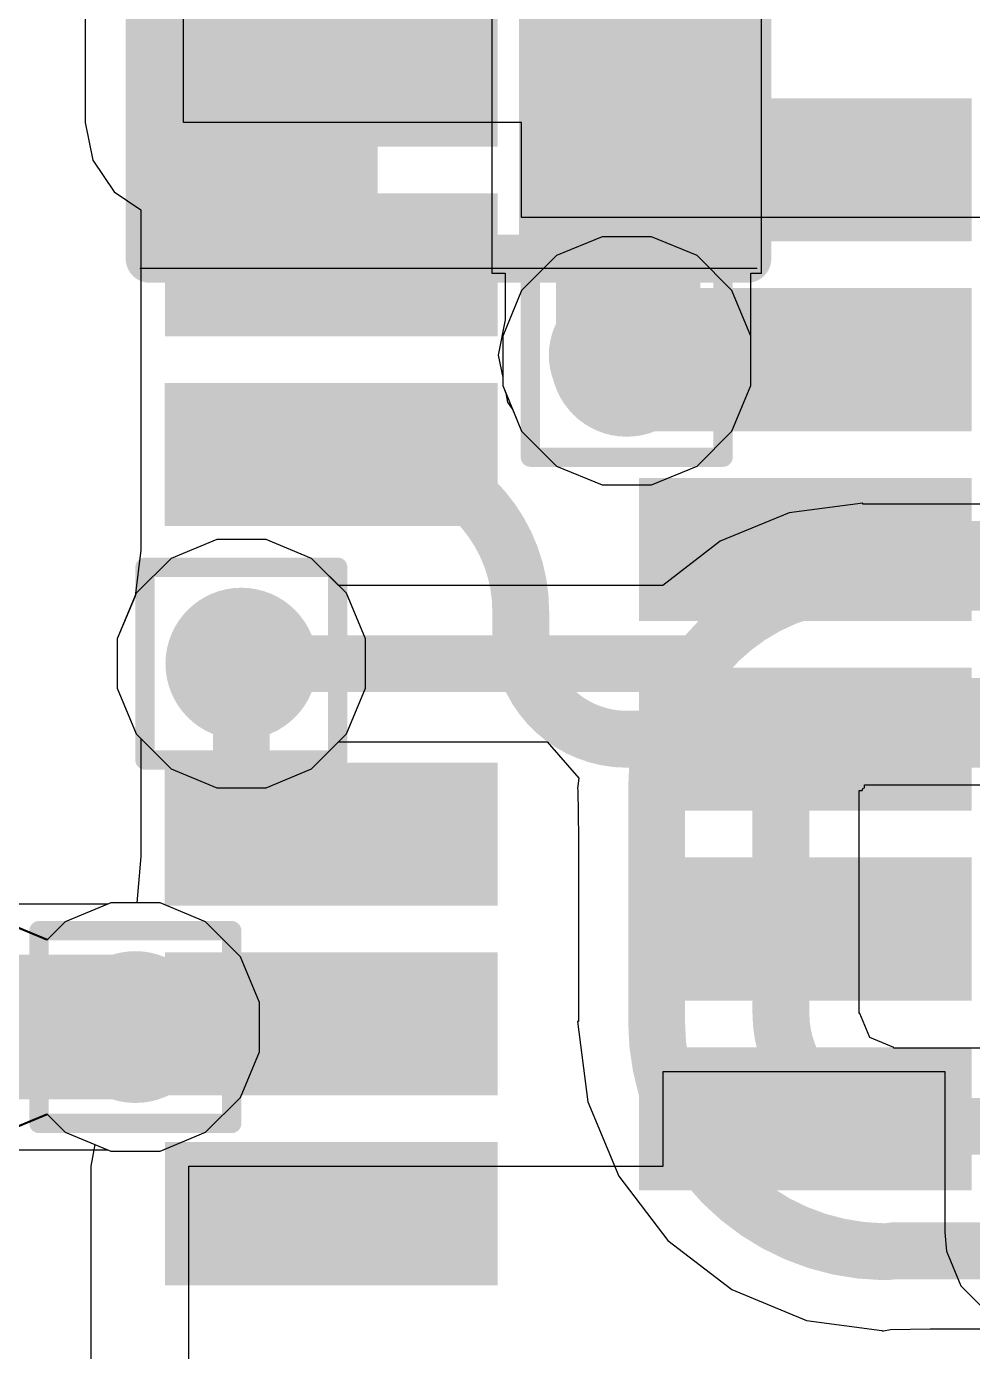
# Model space of a CAD drawing. Header units: inches. Extents: x -12 to 5355, y -7 to 5366.
# Drawn here: x 2.736 to 5.23, y 25.696 to 29.187 of the extents above; entities that cross this region are included whole.
import ezdxf

# ---------------------------------------------------------------- set-up
doc = ezdxf.new("R2010")
doc.units = ezdxf.units.IN
for name, color, linetype in [('BOTTOM LAYER', 5, 'Continuous'), ('Bottom Overlay', 54, 'Continuous'), ('Bottom Paste', 16, 'Continuous'), ('Bottom Solder', 6, 'Continuous'), ('Drill Drawing', 1, 'Continuous'), ('GROUND1', 16, 'Continuous'), ('GROUND2', 156, 'Continuous'), ('POWER', 76, 'Continuous'), ('SIGNAL', 90, 'Continuous'), ('TOP LAYER', 1, 'Continuous'), ('Top Paste', 8, 'Continuous'), ('Top Solder', 216, 'Continuous'), ('Via Holes', 16, 'Continuous')]:
    doc.layers.add(name, color=color, linetype=linetype)

# ---------------------------------------------------------------- blocks, each defined once
blk = doc.blocks.new('2036150003_1')
at = {"layer": 'TOP LAYER'}
for points in [[(-1.37500233, 2.06500222), (-1.12500283, 2.06500222), (-1.12500283, 1.31500118), (-1.37500233, 1.31500118)], [(-0.8750007900000001, 2.06500222), (-0.6250012899999999, 2.06500222), (-0.6250012899999999, 1.31500118), (-0.8750007900000001, 1.31500118)], [(-0.37499925, 2.06500222), (-0.12499975, 2.06500222), (-0.12499975, 1.31500118), (-0.37499925, 1.31500118)], [(0.12499975, 2.06500222), (0.37499925, 2.06500222), (0.37499925, 1.31500118), (0.12499975, 1.31500118)], [(0.6250012899999999, 2.06500222), (0.8750007900000001, 2.06500222), (0.8750007900000001, 1.31500118), (0.6250012899999999, 1.31500118)], [(1.12500283, 2.06500222), (1.37500233, 2.06500222), (1.37500233, 1.31500118), (1.12500283, 1.31500118)], [(-1.62499929, 0.81500218), (-1.37499979, 0.81500218), (-1.37499979, 0.06500114), (-1.62499929, 0.06500114)], [(-1.12500029, 0.81500218), (-0.8750007900000001, 0.81500218), (-0.8750007900000001, 0.06500114), (-1.12500029, 0.06500114)], [(-0.6249987499999999, 0.8149996399999999), (-0.37499925, 0.8149996399999999), (-0.37499925, 0.0649986), (-0.6249987499999999, 0.0649986)], [(0.37499925, 0.8149996399999999), (0.6249987499999999, 0.8149996399999999), (0.6249987499999999, 0.0649986), (0.37499925, 0.0649986)], [(0.8750007900000001, 0.81500218), (1.12500029, 0.81500218), (1.12500029, 0.06500114), (0.8750007900000001, 0.06500114)], [(1.37499979, 0.81500218), (1.62499929, 0.81500218), (1.62499929, 0.06500114), (1.37499979, 0.06500114)]]:
    blk.add_hatch(color=1, dxfattribs=at).paths.add_polyline_path(points)
at = {"layer": 'Top Paste'}
for points in [[(-1.37500233, 2.06500222), (-1.12500283, 2.06500222), (-1.12500283, 1.31500118), (-1.37500233, 1.31500118)], [(-0.8750007900000001, 2.06500222), (-0.6250012899999999, 2.06500222), (-0.6250012899999999, 1.31500118), (-0.8750007900000001, 1.31500118)], [(-0.37499925, 2.06500222), (-0.12499975, 2.06500222), (-0.12499975, 1.31500118), (-0.37499925, 1.31500118)], [(0.12499975, 2.06500222), (0.37499925, 2.06500222), (0.37499925, 1.31500118), (0.12499975, 1.31500118)], [(0.6250012899999999, 2.06500222), (0.8750007900000001, 2.06500222), (0.8750007900000001, 1.31500118), (0.6250012899999999, 1.31500118)], [(1.12500283, 2.06500222), (1.37500233, 2.06500222), (1.37500233, 1.31500118), (1.12500283, 1.31500118)], [(-1.62499929, 0.81500218), (-1.37499979, 0.81500218), (-1.37499979, 0.06500114), (-1.62499929, 0.06500114)], [(-1.12500029, 0.81500218), (-0.8750007900000001, 0.81500218), (-0.8750007900000001, 0.06500114), (-1.12500029, 0.06500114)], [(-0.6249987499999999, 0.8149996399999999), (-0.37499925, 0.8149996399999999), (-0.37499925, 0.0649986), (-0.6249987499999999, 0.0649986)], [(0.37499925, 0.8149996399999999), (0.6249987499999999, 0.8149996399999999), (0.6249987499999999, 0.0649986), (0.37499925, 0.0649986)], [(0.8750007900000001, 0.81500218), (1.12500029, 0.81500218), (1.12500029, 0.06500114), (0.8750007900000001, 0.06500114)], [(1.37499979, 0.81500218), (1.62499929, 0.81500218), (1.62499929, 0.06500114), (1.37499979, 0.06500114)]]:
    blk.add_hatch(color=8, dxfattribs=at).paths.add_polyline_path(points)
at = {"layer": 'Top Solder'}
for points in [[(-1.43850233, 2.12850222), (-1.06150283, 2.12850222), (-1.06150283, 1.25150118), (-1.43850233, 1.25150118)], [(-0.9385007899999999, 2.12850222), (-0.5615012899999999, 2.12850222), (-0.5615012899999999, 1.25150118), (-0.9385007899999999, 1.25150118)], [(-0.43849925, 2.12850222), (-0.06149974999999999, 2.12850222), (-0.06149974999999999, 1.25150118), (-0.43849925, 1.25150118)], [(0.06149974999999999, 2.12850222), (0.43849925, 2.12850222), (0.43849925, 1.25150118), (0.06149974999999999, 1.25150118)], [(0.5615012899999999, 2.12850222), (0.9385007899999999, 2.12850222), (0.9385007899999999, 1.25150118), (0.5615012899999999, 1.25150118)], [(1.06150283, 2.12850222), (1.43850233, 2.12850222), (1.43850233, 1.25150118), (1.06150283, 1.25150118)], [(-1.68849929, 0.8785021799999999), (-1.31149979, 0.8785021799999999), (-1.31149979, 0.00150114), (-1.68849929, 0.00150114)], [(-1.18850029, 0.8785021799999999), (-0.81150079, 0.8785021799999999), (-0.81150079, 0.00150114), (-1.18850029, 0.00150114)], [(-0.6884987499999999, 0.87849964), (-0.31149925, 0.87849964), (-0.31149925, 0.0014986), (-0.6884987499999999, 0.0014986)], [(0.31149925, 0.87849964), (0.6884987499999999, 0.87849964), (0.6884987499999999, 0.0014986), (0.31149925, 0.0014986)], [(0.81150079, 0.8785021799999999), (1.18850029, 0.8785021799999999), (1.18850029, 0.00150114), (0.81150079, 0.00150114)], [(1.31149979, 0.8785021799999999), (1.68849929, 0.8785021799999999), (1.68849929, 0.00150114), (1.31149979, 0.00150114)]]:
    blk.add_hatch(color=216, dxfattribs=at).paths.add_polyline_path(points)
blk = doc.blocks.new('R___0402_B_97')
at = {"layer": 'BOTTOM LAYER'}
for points in [[(-0.2413, 0.3175), (-0.2412999999999999, -0.3175), (-0.6985, -0.3175), (-0.6985, 0.3175)], [(0.6985, 0.3175), (0.6985, -0.3175), (0.2413, -0.3175), (0.2412999999999999, 0.3175)]]:
    blk.add_hatch(color=5, dxfattribs=at).paths.add_polyline_path(points)
at = {"layer": 'Bottom Paste'}
for points in [[(-0.2413, 0.3175), (-0.2412999999999999, -0.3175), (-0.6985, -0.3175), (-0.6985, 0.3175)], [(0.6985, 0.3175), (0.6985, -0.3175), (0.2413, -0.3175), (0.2412999999999999, 0.3175)]]:
    blk.add_hatch(color=16, dxfattribs=at).paths.add_polyline_path(points)
at = {"layer": 'Bottom Solder'}
for points in [[(-0.18629884, 0.37250116), (-0.1862988399999999, -0.37250116), (-0.75350116, -0.37250116), (-0.75350116, 0.37250116)], [(0.75350116, 0.37250116), (0.75350116, -0.37250116), (0.18629884, -0.37250116), (0.1862988399999999, 0.37250116)]]:
    blk.add_hatch(color=6, dxfattribs=at).paths.add_polyline_path(points)
at = {"layer": 'Bottom Overlay'}
for points in [[(-0.7874, 0.4064, 0.127, 0.127, 0), (-0.7874, -0.4064, 0.127, 0.127, 0)], [(0.7874, 0.4064, 0.127, 0.127, 0), (-0.7874, 0.4064, 0.127, 0.127, 0)], [(0.7874, 0.4064, 0.127, 0.127, 0), (0.7874, -0.4064, 0.127, 0.127, 0)], [(0.8128, 0.4318, 0.0032258, 0.0032258, 0), (-0.8128, 0.4318, 0.0032258, 0.0032258, 0)], [(0.7874, -0.4064, 0.127, 0.127, 0), (-0.7874, -0.4064, 0.127, 0.127, 0)]]:
    blk.add_lwpolyline(points, format="xyseb", dxfattribs=at)
for points in [[(-0.8191499999999999, 0.4064, 0.0635, 0.0635, 1), (-0.7556499999999999, 0.4064, 0.0635, 0.0635, 1)], [(-0.8191499999999999, 0.4064, 0.0635, 0.0635, 1), (-0.7556499999999999, 0.4064, 0.0635, 0.0635, 1)], [(0.7556499999999999, 0.4064, 0.0635, 0.0635, 1), (0.8191499999999999, 0.4064, 0.0635, 0.0635, 1)], [(0.7556499999999999, 0.4064, 0.0635, 0.0635, 1), (0.8191499999999999, 0.4064, 0.0635, 0.0635, 1)], [(-0.81360518, 0.4318, 0.0016129, 0.0016129, 1), (-0.8119948199999999, 0.4318, 0.0016129, 0.0016129, 1)], [(0.8119948199999999, 0.4318, 0.0016129, 0.0016129, 1), (0.81360518, 0.4318, 0.0016129, 0.0016129, 1)], [(-0.8191499999999999, -0.4064, 0.0635, 0.0635, 1), (-0.7556499999999999, -0.4064, 0.0635, 0.0635, 1)], [(-0.8191499999999999, -0.4064, 0.0635, 0.0635, 1), (-0.7556499999999999, -0.4064, 0.0635, 0.0635, 1)], [(0.7556499999999999, -0.4064, 0.0635, 0.0635, 1), (0.8191499999999999, -0.4064, 0.0635, 0.0635, 1)], [(0.7556499999999999, -0.4064, 0.0635, 0.0635, 1), (0.8191499999999999, -0.4064, 0.0635, 0.0635, 1)]]:
    blk.add_lwpolyline(points, format="xyseb", close=True, dxfattribs=at)

msp = doc.modelspace()

# ---------------------------------------------------------------- hatches: boundary and pattern name
at = {"layer": 'BOTTOM LAYER'}
h = msp.add_hatch(color=5, dxfattribs=at)
edge = h.paths.add_edge_path()
edge.add_arc((4.318000000000001, 28.3060775), 0.1999996, 0, 360)
h = msp.add_hatch(color=5, dxfattribs=at)
edge = h.paths.add_edge_path()
edge.add_arc((3.302, 27.5082), 0.1999996, 0, 360)
h = msp.add_hatch(color=5, dxfattribs=at)
edge = h.paths.add_edge_path()
edge.add_arc((3.02260254, 26.55068096), 0.1999996, 0, 360)
at = {"layer": 'GROUND1'}
h = msp.add_hatch(color=16, dxfattribs=at)
edge = h.paths.add_edge_path()
edge.add_arc((4.318000000000001, 28.3060775), 0.1999996, 0, 360)
h = msp.add_hatch(color=16, dxfattribs=at)
edge = h.paths.add_edge_path()
edge.add_arc((3.302, 27.5082), 0.1999996, 0, 360)
h = msp.add_hatch(color=16, dxfattribs=at)
edge = h.paths.add_edge_path()
edge.add_arc((3.02260254, 26.55068096), 0.1999996, 0, 360)
at = {"layer": 'GROUND2'}
h = msp.add_hatch(color=156, dxfattribs=at)
edge = h.paths.add_edge_path()
edge.add_arc((4.318000000000001, 28.3060775), 0.1999996, 0, 360)
h = msp.add_hatch(color=156, dxfattribs=at)
edge = h.paths.add_edge_path()
edge.add_arc((3.302, 27.5082), 0.1999996, 0, 360)
h = msp.add_hatch(color=156, dxfattribs=at)
edge = h.paths.add_edge_path()
edge.add_arc((3.02260254, 26.55068096), 0.1999996, 0, 360)
at = {"layer": 'POWER'}
h = msp.add_hatch(color=76, dxfattribs=at)
edge = h.paths.add_edge_path()
edge.add_arc((4.318000000000001, 28.3060775), 0.1999996, 0, 360)
h = msp.add_hatch(color=76, dxfattribs=at)
edge = h.paths.add_edge_path()
edge.add_arc((3.302, 27.5082), 0.1999996, 0, 360)
h = msp.add_hatch(color=76, dxfattribs=at)
edge = h.paths.add_edge_path()
edge.add_arc((3.02260254, 26.55068096), 0.1999996, 0, 360)
at = {"layer": 'SIGNAL'}
h = msp.add_hatch(color=90, dxfattribs=at)
edge = h.paths.add_edge_path()
edge.add_arc((4.318000000000001, 28.3060775), 0.1999996, 0, 360)
h = msp.add_hatch(color=90, dxfattribs=at)
edge = h.paths.add_edge_path()
edge.add_arc((3.302, 27.5082), 0.1999996, 0, 360)
h = msp.add_hatch(color=90, dxfattribs=at)
edge = h.paths.add_edge_path()
edge.add_arc((3.02260254, 26.55068096), 0.1999996, 0, 360)
at = {"layer": 'TOP LAYER'}
h = msp.add_hatch(color=1, dxfattribs=at)
edge = h.paths.add_edge_path()
edge.add_arc((4.318000000000001, 28.3060775), 0.1999996, 0, 360)
h = msp.add_hatch(color=1, dxfattribs=at)
edge = h.paths.add_edge_path()
edge.add_arc((3.302, 27.5082), 0.1999996, 0, 360)
h = msp.add_hatch(color=1, dxfattribs=at)
edge = h.paths.add_edge_path()
edge.add_arc((3.02260254, 26.55068096), 0.1999996, 0, 360)
at = {"layer": 'Via Holes'}
h = msp.add_hatch(color=7, dxfattribs=at)
edge = h.paths.add_edge_path()
edge.add_arc((4.318000000000001, 28.3060775), 0.0999998, 0, 360)
h = msp.add_hatch(color=7, dxfattribs=at)
edge = h.paths.add_edge_path()
edge.add_arc((3.302, 27.5082), 0.0999998, 0, 360)
h = msp.add_hatch(color=7, dxfattribs=at)
edge = h.paths.add_edge_path()
edge.add_arc((3.02260254, 26.55068096), 0.0999998, 0, 360)

# ---------------------------------------------------------------- linework, layer by layer
at = {"layer": 'BOTTOM LAYER'}
for p, q in [((3.9624, 29.4259), (3.9624, 28.5369)), ((4.6736, 28.5369), (4.6736, 29.4259)), ((3.9624, 28.5369), (3.997914279999999, 28.5369)), ((3.997914279999999, 28.5369), (3.997914279999999, 28.41429928)), ((4.6453552, 28.30971224), (4.6453552, 28.5369)), ((4.6453552, 28.5369), (4.6736, 28.5369)), ((3.997914279999999, 28.41429928), (3.97935704, 28.321)), ((3.97935704, 28.321), (3.991000399999999, 28.26246062)), ((4.6449996, 28.30792408), (4.6453552, 28.30971224)), ((4.6449996, 28.24103318), (4.6449996, 28.30792408)), ((3.991000399999999, 28.26246062), (3.991000399999999, 28.24103318)), ((3.991000399999999, 28.24103318), (3.99919952, 28.22123896)), ((3.99919952, 28.22123896), (4.003997579999999, 28.19711658)), ((4.5952156, 28.120848), (4.6449996, 28.24103318)), ((4.003997579999999, 28.19711658), (4.01766278, 28.1766645)), ((4.01766278, 28.1766645), (4.0407844, 28.120848)), ((4.0407844, 28.120848), (4.132770499999999, 28.0288619)), ((4.5032295, 28.0288619), (4.5952156, 28.120848)), ((4.132770499999999, 28.0288619), (4.25295568, 27.9790779)), ((4.38304432, 27.9790779), (4.5032295, 28.0288619)), ((4.25295568, 27.9790779), (4.38304432, 27.9790779)), ((4.940604799999999, 27.93122176), (4.74590364, 27.90558808)), ((4.940604799999999, 27.92874272), (4.940604799999999, 27.93122176)), ((5.45586666, 27.92874272), (4.940604799999999, 27.92874272)), ((4.74590364, 27.90558808), (4.5644689, 27.8304371)), ((3.23695568, 27.8351996), (3.1167705, 27.7854156)), ((3.36704432, 27.8351996), (3.23695568, 27.8351996)), ((3.4872295, 27.7854156), (3.36704432, 27.8351996)), ((4.5644689, 27.8304371), (4.4128563, 27.71410002)), ((3.1167705, 27.7854156), (3.0247844, 27.6934295)), ((3.55854508, 27.71410002), (3.4872295, 27.7854156)), ((3.0247844, 27.6934295), (2.9750004, 27.57324432)), ((4.4128563, 27.71410002), (3.55854508, 27.71410002)), ((2.9750004, 27.57324432), (2.9750004, 27.44315568)), ((2.9750004, 27.44315568), (3.0247844, 27.3229705)), ((3.0247844, 27.3229705), (3.1167705, 27.2309844)), ((3.4872295, 27.2309844), (3.55854508, 27.30229998)), ((3.55854508, 27.30229998), (4.108264579999999, 27.30229998)), ((4.108264579999999, 27.30229998), (4.19200076, 27.2068163)), ((3.1167705, 27.2309844), (3.23695568, 27.18120039999999)), ((3.36704432, 27.18120039999999), (3.4872295, 27.2309844)), ((4.19200076, 27.2068163), (4.18832792, 27.17894996)), ((3.23695568, 27.18120039999999), (3.36704432, 27.18120039999999)), ((4.18832792, 27.17894996), (4.188731779999999, 27.17588926)), ((4.188731779999999, 27.17588926), (4.19081458, 27.04952172)), ((4.93030002, 26.58656608), (4.93030002, 27.17433732)), ((4.93030002, 27.17433732), (4.9385347, 27.17433732)), ((4.9385347, 27.17433732), (4.94049304, 27.17906426)), ((4.94049304, 27.17906426), (4.94521998, 27.1810226)), ((4.94521998, 27.1810226), (4.94521998, 27.18925728)), ((4.94521998, 27.18925728), (5.45586666, 27.18925728)), ((4.19081458, 27.04952172), (4.19081458, 26.56491512)), ((2.94964104, 26.87440141999999), (2.66380214, 26.87440141999999)), ((2.95755822, 26.87768056), (2.94964104, 26.87440141999999)), ((3.08764686, 26.87768056), (2.95755822, 26.87768056)), ((3.20783204, 26.82789656), (3.08764686, 26.87768056)), ((3.29981814, 26.73591046), (3.20783204, 26.82789656)), ((3.34960214, 26.61572528), (3.29981814, 26.73591046)), ((3.34960214, 26.48563664), (3.34960214, 26.61572528)), ((4.9322101, 26.58656608), (4.93030002, 26.58656608)), ((4.958499099999999, 26.5230991), (4.9322101, 26.58656608)), ((4.19081458, 26.56491512), (4.1877996, 26.56491512)), ((4.1877996, 26.56491512), (4.215571959999999, 26.35397066)), ((5.02196608, 26.4968101), (4.958499099999999, 26.5230991)), ((5.02196608, 26.49490002), (5.02196608, 26.4968101)), ((3.29981814, 26.36545146), (3.34960214, 26.48563664)), ((6.67454596, 26.49490002), (5.02196608, 26.49490002)), ((3.20783204, 26.27346536), (3.29981814, 26.36545146)), ((4.215571959999999, 26.35397066), (4.296994199999999, 26.15740006)), ((3.08764686, 26.22368136), (3.20783204, 26.27346536)), ((2.66380214, 26.2269605), (2.94964104, 26.2269605)), ((2.94964104, 26.2269605), (2.95755822, 26.22368136)), ((2.95755822, 26.22368136), (3.08764686, 26.22368136)), ((4.296994199999999, 26.15740006), (4.42651642, 25.98860182)), ((4.42651642, 25.98860182), (4.59531466, 25.8590796)), ((4.59531466, 25.8590796), (4.791885259999999, 25.77765736)), ((4.791885259999999, 25.77765736), (4.99051072, 25.75150806)), ((4.99051072, 25.75150806), (4.99179088, 25.75066224)), ((4.99179088, 25.75066224), (4.99499128, 25.7500247)), ((4.99499128, 25.7500247), (5.01340628, 25.75368992)), ((5.01340628, 25.75368992), (5.11753358, 25.75541458)), ((5.11753358, 25.75541458), (6.67858202, 25.75541458))]:
    msp.add_line(p, q, dxfattribs=at)
for points in [[(3.3782, 29.0322, 0.254, 0.254, 0), (3.3782, 32.00900126, 0.254, 0.254, 0)], [(4.321634739999999, 28.95963474, 0.3809999999999999, 0.3809999999999999, 0), (4.3434, 28.9814, 0.3809999999999999, 0.3809999999999999, 0)], [(4.321634739999999, 28.30971224, 0.3809999999999999, 0.3809999999999999, 0), (4.321634739999999, 28.95963474, 0.3809999999999999, 0.3809999999999999, 0)], [(4.3030775, 28.321, 0.3809999999999999, 0.3809999999999999, 0), (4.318000000000001, 28.3060775, 0.3809999999999999, 0.3809999999999999, 0)], [(4.318000000000001, 28.3060775, 0.3809999999999999, 0.3809999999999999, 0), (4.321634739999999, 28.30971224, 0.3809999999999999, 0.3809999999999999, 0)], [(4.49305172, 27.488007, 0.1498854, 0.1498854, -0.2464243707738465), (4.940604799999999, 27.7228427, 0.1498854, 0.1498854, 0)], [(4.94060734, 27.7228427, 0.1498854, 0.1498854, 0), (5.6661431, 27.7228427, 0.1498854, 0.1498854, 0)], [(3.302, 27.5082, 0.1498854, 0.1498854, 0), (4.47285872, 27.5082, 0.1498854, 0.1498854, 0)], [(4.47285872, 27.5082, 0.1498854, 0.1498854, 0), (4.49305172, 27.488007, 0.1498854, 0.1498854, 0)], [(4.39671714, 27.17673762, 0.1498854, 0.1498854, -0.1532894364578077), (4.49305172, 27.488007, 0.1498854, 0.1498854, 0)], [(4.724399999999999, 27.17433732, 0.1498854, 0.1498854, -0.4142135623730951), (4.94521998, 27.3951573, 0.1498854, 0.1498854, 0)], [(4.94521998, 27.3951573, 0.1498854, 0.1498854, 0), (5.6661431, 27.3951573, 0.1498854, 0.1498854, 0)], [(4.3967146, 26.56491512, 0.1498854, 0.1498854, 0), (4.3967146, 27.17673762, 0.1498854, 0.1498854, 0)], [(4.724399999999999, 26.58656608, 0.1498854, 0.1498854, 0), (4.724399999999999, 27.17433732, 0.1498854, 0.1498854, 0)], [(2.2733, 26.55068096, 0.3809999999999999, 0.3809999999999999, 0), (3.02260254, 26.55068096, 0.3809999999999999, 0.3809999999999999, 0)], [(4.9936527, 25.95886858, 0.1498854, 0.1498854, -0.4097857063657977), (4.3967146, 26.56491512, 0.1498854, 0.1498854, 0)], [(5.02196608, 26.289, 0.1498854, 0.1498854, -0.4142135623730951), (4.724399999999999, 26.58656608, 0.1498854, 0.1498854, 0)], [(5.02196608, 26.289, 0.1498854, 0.1498854, 0), (6.6971164, 26.289, 0.1498854, 0.1498854, 0)], [(5.02196608, 25.96130952, 0.1498854, 0.1498854, -0.04750605390856278), (4.9936527, 25.95886858, 0.1498854, 0.1498854, 0)], [(5.02196608, 25.9613146, 0.1498854, 0.1498854, 0), (6.6912236, 25.9613146, 0.1498854, 0.1498854, 0)]]:
    msp.add_lwpolyline(points, format="xyseb", dxfattribs=at)
for points in [[(3.3147, 29.0322, 0.127, 0.127, 1), (3.4417, 29.0322, 0.127, 0.127, 1)], [(4.226384739999999, 28.95963474, 0.1905, 0.1905, 1), (4.41688474, 28.95963474, 0.1905, 0.1905, 1)], [(4.226384739999999, 28.95963474, 0.1905, 0.1905, 1), (4.41688474, 28.95963474, 0.1905, 0.1905, 1)], [(4.24815, 28.9814, 0.1905, 0.1905, 1), (4.438649999999999, 28.9814, 0.1905, 0.1905, 1)], [(4.2078275, 28.321, 0.1905, 0.1905, 1), (4.3983275, 28.321, 0.1905, 0.1905, 1)], [(4.22275, 28.3060775, 0.1905, 0.1905, 1), (4.41325, 28.3060775, 0.1905, 0.1905, 1)], [(4.22275, 28.3060775, 0.1905, 0.1905, 1), (4.41325, 28.3060775, 0.1905, 0.1905, 1)], [(4.226384739999999, 28.30971224, 0.1905, 0.1905, 1), (4.41688474, 28.30971224, 0.1905, 0.1905, 1)], [(4.226384739999999, 28.30971224, 0.1905, 0.1905, 1), (4.41688474, 28.30971224, 0.1905, 0.1905, 1)], [(4.90313472, 27.7228427, 0.0749427, 0.0749427, 1), (4.978074879999999, 27.7228427, 0.0749427, 0.0749427, 1)], [(4.90313726, 27.7228427, 0.0749427, 0.0749427, 1), (4.97807742, 27.7228427, 0.0749427, 0.0749427, 1)], [(3.26452992, 27.5082, 0.0749427, 0.0749427, 1), (3.339470079999999, 27.5082, 0.0749427, 0.0749427, 1)], [(4.435388639999999, 27.5082, 0.0749427, 0.0749427, 1), (4.5103288, 27.5082, 0.0749427, 0.0749427, 1)], [(4.435388639999999, 27.5082, 0.0749427, 0.0749427, 1), (4.5103288, 27.5082, 0.0749427, 0.0749427, 1)], [(4.45558164, 27.488007, 0.0749427, 0.0749427, 1), (4.5305218, 27.488007, 0.0749427, 0.0749427, 1)], [(4.45558164, 27.488007, 0.0749427, 0.0749427, 1), (4.5305218, 27.488007, 0.0749427, 0.0749427, 1)], [(4.45558164, 27.488007, 0.0749427, 0.0749427, 1), (4.5305218, 27.488007, 0.0749427, 0.0749427, 1)], [(4.9077499, 27.3951573, 0.0749427, 0.0749427, 1), (4.982690059999999, 27.3951573, 0.0749427, 0.0749427, 1)], [(4.9077499, 27.3951573, 0.0749427, 0.0749427, 1), (4.982690059999999, 27.3951573, 0.0749427, 0.0749427, 1)], [(4.35924452, 27.17673762, 0.0749427, 0.0749427, 1), (4.43418468, 27.17673762, 0.0749427, 0.0749427, 1)], [(4.35924706, 27.17673762, 0.0749427, 0.0749427, 1), (4.434187219999999, 27.17673762, 0.0749427, 0.0749427, 1)], [(4.68692992, 27.17433732, 0.0749427, 0.0749427, 1), (4.76187008, 27.17433732, 0.0749427, 0.0749427, 1)], [(4.68692992, 27.17433732, 0.0749427, 0.0749427, 1), (4.76187008, 27.17433732, 0.0749427, 0.0749427, 1)], [(2.92735254, 26.55068096, 0.1905, 0.1905, 1), (3.11785254, 26.55068096, 0.1905, 0.1905, 1)], [(4.35924452, 26.56491512, 0.0749427, 0.0749427, 1), (4.43418468, 26.56491512, 0.0749427, 0.0749427, 1)], [(4.35924452, 26.56491512, 0.0749427, 0.0749427, 1), (4.43418468, 26.56491512, 0.0749427, 0.0749427, 1)], [(4.68692992, 26.58656608, 0.0749427, 0.0749427, 1), (4.76187008, 26.58656608, 0.0749427, 0.0749427, 1)], [(4.68692992, 26.58656608, 0.0749427, 0.0749427, 1), (4.76187008, 26.58656608, 0.0749427, 0.0749427, 1)], [(4.984496, 26.289, 0.0749427, 0.0749427, 1), (5.05943616, 26.289, 0.0749427, 0.0749427, 1)], [(4.984496, 26.289, 0.0749427, 0.0749427, 1), (5.05943616, 26.289, 0.0749427, 0.0749427, 1)], [(4.95618262, 25.95886858, 0.0749427, 0.0749427, 1), (5.03112278, 25.95886858, 0.0749427, 0.0749427, 1)], [(4.95618262, 25.95886858, 0.0749427, 0.0749427, 1), (5.03112278, 25.95886858, 0.0749427, 0.0749427, 1)], [(4.984496, 25.9613146, 0.0749427, 0.0749427, 1), (5.05943616, 25.9613146, 0.0749427, 0.0749427, 1)], [(4.984496, 25.96130952, 0.0749427, 0.0749427, 1), (5.05943616, 25.96130952, 0.0749427, 0.0749427, 1)]]:
    msp.add_lwpolyline(points, format="xyseb", close=True, dxfattribs=at)
at = {"layer": 'Drill Drawing'}
for points in [[(4.064, 28.5600775, 0.0508, 0.0508, 0), (4.571999999999999, 28.5600775, 0.0508, 0.0508, 0)], [(4.064, 28.0520775, 0.0508, 0.0508, 0), (4.064, 28.5600775, 0.0508, 0.0508, 0)], [(4.571999999999999, 28.0520775, 0.0508, 0.0508, 0), (4.571999999999999, 28.5600775, 0.0508, 0.0508, 0)], [(4.064, 28.0520775, 0.0508, 0.0508, 0), (4.571999999999999, 28.0520775, 0.0508, 0.0508, 0)], [(3.048, 27.7622, 0.0508, 0.0508, 0), (3.556, 27.7622, 0.0508, 0.0508, 0)], [(3.048, 27.2542, 0.0508, 0.0508, 0), (3.048, 27.7622, 0.0508, 0.0508, 0)], [(3.556, 27.2542, 0.0508, 0.0508, 0), (3.556, 27.7622, 0.0508, 0.0508, 0)], [(3.048, 27.2542, 0.0508, 0.0508, 0), (3.556, 27.2542, 0.0508, 0.0508, 0)], [(2.76860254, 26.80468096, 0.0508, 0.0508, 0), (3.27660254, 26.80468096, 0.0508, 0.0508, 0)], [(2.76860254, 26.29668096, 0.0508, 0.0508, 0), (2.76860254, 26.80468096, 0.0508, 0.0508, 0)], [(3.27660254, 26.29668096, 0.0508, 0.0508, 0), (3.27660254, 26.80468096, 0.0508, 0.0508, 0)], [(2.76860254, 26.29668096, 0.0508, 0.0508, 0), (3.27660254, 26.29668096, 0.0508, 0.0508, 0)]]:
    msp.add_lwpolyline(points, format="xyseb", dxfattribs=at)
for points in [[(4.051299999999999, 28.5600775, 0.0254, 0.0254, 1), (4.0767, 28.5600775, 0.0254, 0.0254, 1)], [(4.051299999999999, 28.5600775, 0.0254, 0.0254, 1), (4.0767, 28.5600775, 0.0254, 0.0254, 1)], [(4.559299999999999, 28.5600775, 0.0254, 0.0254, 1), (4.5847, 28.5600775, 0.0254, 0.0254, 1)], [(4.559299999999999, 28.5600775, 0.0254, 0.0254, 1), (4.5847, 28.5600775, 0.0254, 0.0254, 1)], [(4.051299999999999, 28.0520775, 0.0254, 0.0254, 1), (4.0767, 28.0520775, 0.0254, 0.0254, 1)], [(4.051299999999999, 28.0520775, 0.0254, 0.0254, 1), (4.0767, 28.0520775, 0.0254, 0.0254, 1)], [(4.559299999999999, 28.0520775, 0.0254, 0.0254, 1), (4.5847, 28.0520775, 0.0254, 0.0254, 1)], [(4.559299999999999, 28.0520775, 0.0254, 0.0254, 1), (4.5847, 28.0520775, 0.0254, 0.0254, 1)], [(3.0353, 27.7622, 0.0254, 0.0254, 1), (3.0607, 27.7622, 0.0254, 0.0254, 1)], [(3.0353, 27.7622, 0.0254, 0.0254, 1), (3.0607, 27.7622, 0.0254, 0.0254, 1)], [(3.5433, 27.7622, 0.0254, 0.0254, 1), (3.5687, 27.7622, 0.0254, 0.0254, 1)], [(3.5433, 27.7622, 0.0254, 0.0254, 1), (3.5687, 27.7622, 0.0254, 0.0254, 1)], [(3.0353, 27.2542, 0.0254, 0.0254, 1), (3.0607, 27.2542, 0.0254, 0.0254, 1)], [(3.0353, 27.2542, 0.0254, 0.0254, 1), (3.0607, 27.2542, 0.0254, 0.0254, 1)], [(3.5433, 27.2542, 0.0254, 0.0254, 1), (3.5687, 27.2542, 0.0254, 0.0254, 1)], [(3.5433, 27.2542, 0.0254, 0.0254, 1), (3.5687, 27.2542, 0.0254, 0.0254, 1)], [(2.75590254, 26.80468096, 0.0254, 0.0254, 1), (2.78130254, 26.80468096, 0.0254, 0.0254, 1)], [(2.75590254, 26.80468096, 0.0254, 0.0254, 1), (2.78130254, 26.80468096, 0.0254, 0.0254, 1)], [(3.26390254, 26.80468096, 0.0254, 0.0254, 1), (3.28930254, 26.80468096, 0.0254, 0.0254, 1)], [(3.26390254, 26.80468096, 0.0254, 0.0254, 1), (3.28930254, 26.80468096, 0.0254, 0.0254, 1)], [(2.75590254, 26.29668096, 0.0254, 0.0254, 1), (2.78130254, 26.29668096, 0.0254, 0.0254, 1)], [(2.75590254, 26.29668096, 0.0254, 0.0254, 1), (2.78130254, 26.29668096, 0.0254, 0.0254, 1)], [(3.26390254, 26.29668096, 0.0254, 0.0254, 1), (3.28930254, 26.29668096, 0.0254, 0.0254, 1)], [(3.26390254, 26.29668096, 0.0254, 0.0254, 1), (3.28930254, 26.29668096, 0.0254, 0.0254, 1)]]:
    msp.add_lwpolyline(points, format="xyseb", close=True, dxfattribs=at)
at = {"layer": 'GROUND1'}
for p, q in [((4.25295568, 28.6330771), (4.132770499999999, 28.5832931)), ((4.38304432, 28.6330771), (4.25295568, 28.6330771)), ((4.5032295, 28.5832931), (4.38304432, 28.6330771)), ((4.132770499999999, 28.5832931), (4.0407844, 28.491307)), ((4.5952156, 28.491307), (4.5032295, 28.5832931)), ((4.0407844, 28.491307), (3.991000399999999, 28.37112182)), ((4.6449996, 28.37112182), (4.5952156, 28.491307)), ((3.991000399999999, 28.37112182), (3.991000399999999, 28.24103318)), ((4.6449996, 28.24103318), (4.6449996, 28.37112182)), ((3.991000399999999, 28.24103318), (4.0407844, 28.120848)), ((4.5952156, 28.120848), (4.6449996, 28.24103318)), ((4.0407844, 28.120848), (4.132770499999999, 28.0288619)), ((4.5032295, 28.0288619), (4.5952156, 28.120848)), ((4.132770499999999, 28.0288619), (4.25295568, 27.9790779)), ((4.38304432, 27.9790779), (4.5032295, 28.0288619)), ((4.25295568, 27.9790779), (4.38304432, 27.9790779)), ((3.23695568, 27.8351996), (3.1167705, 27.7854156)), ((3.36704432, 27.8351996), (3.23695568, 27.8351996)), ((3.4872295, 27.7854156), (3.36704432, 27.8351996)), ((3.1167705, 27.7854156), (3.0247844, 27.6934295)), ((3.5792156, 27.6934295), (3.4872295, 27.7854156)), ((3.0247844, 27.6934295), (2.9750004, 27.57324432)), ((3.6289996, 27.57324432), (3.5792156, 27.6934295)), ((2.9750004, 27.57324432), (2.9750004, 27.44315568)), ((3.6289996, 27.44315568), (3.6289996, 27.57324432)), ((2.9750004, 27.44315568), (3.0247844, 27.3229705)), ((3.5792156, 27.3229705), (3.6289996, 27.44315568)), ((3.0247844, 27.3229705), (3.1167705, 27.2309844)), ((3.4872295, 27.2309844), (3.5792156, 27.3229705)), ((3.1167705, 27.2309844), (3.23695568, 27.18120039999999)), ((3.36704432, 27.18120039999999), (3.4872295, 27.2309844)), ((3.23695568, 27.18120039999999), (3.36704432, 27.18120039999999)), ((2.95755822, 26.87768056), (2.83737304, 26.82789656)), ((3.08764686, 26.87768056), (2.95755822, 26.87768056)), ((3.20783204, 26.82789656), (3.08764686, 26.87768056)), ((2.79080214, 26.78132566), (2.66380214, 26.8339316)), ((2.83737304, 26.82789656), (2.79080214, 26.78132566)), ((3.29981814, 26.73591046), (3.20783204, 26.82789656)), ((3.34960214, 26.61572528), (3.29981814, 26.73591046)), ((3.34960214, 26.48563664), (3.34960214, 26.61572528)), ((3.29981814, 26.36545146), (3.34960214, 26.48563664)), ((3.20783204, 26.27346536), (3.29981814, 26.36545146)), ((2.66380214, 26.26743032), (2.79080214, 26.32003625999999)), ((2.79080214, 26.32003625999999), (2.83737304, 26.27346536)), ((2.83737304, 26.27346536), (2.95755822, 26.22368136)), ((3.08764686, 26.22368136), (3.20783204, 26.27346536)), ((2.95755822, 26.22368136), (3.08764686, 26.22368136))]:
    msp.add_line(p, q, dxfattribs=at)
at = {"layer": 'GROUND2'}
for p, q in [((4.25295568, 28.6330771), (4.132770499999999, 28.5832931)), ((4.38304432, 28.6330771), (4.25295568, 28.6330771)), ((4.5032295, 28.5832931), (4.38304432, 28.6330771)), ((4.132770499999999, 28.5832931), (4.0407844, 28.491307)), ((4.5952156, 28.491307), (4.5032295, 28.5832931)), ((4.0407844, 28.491307), (3.991000399999999, 28.37112182)), ((4.6449996, 28.37112182), (4.5952156, 28.491307)), ((3.991000399999999, 28.37112182), (3.991000399999999, 28.24103318)), ((4.6449996, 28.24103318), (4.6449996, 28.37112182)), ((3.991000399999999, 28.24103318), (4.0407844, 28.120848)), ((4.5952156, 28.120848), (4.6449996, 28.24103318)), ((4.0407844, 28.120848), (4.132770499999999, 28.0288619)), ((4.5032295, 28.0288619), (4.5952156, 28.120848)), ((4.132770499999999, 28.0288619), (4.25295568, 27.9790779)), ((4.38304432, 27.9790779), (4.5032295, 28.0288619)), ((4.25295568, 27.9790779), (4.38304432, 27.9790779)), ((3.23695568, 27.8351996), (3.1167705, 27.7854156)), ((3.36704432, 27.8351996), (3.23695568, 27.8351996)), ((3.4872295, 27.7854156), (3.36704432, 27.8351996)), ((3.1167705, 27.7854156), (3.0247844, 27.6934295)), ((3.5792156, 27.6934295), (3.4872295, 27.7854156)), ((3.0247844, 27.6934295), (2.9750004, 27.57324432)), ((3.6289996, 27.57324432), (3.5792156, 27.6934295)), ((2.9750004, 27.57324432), (2.9750004, 27.44315568)), ((3.6289996, 27.44315568), (3.6289996, 27.57324432)), ((2.9750004, 27.44315568), (3.0247844, 27.3229705)), ((3.5792156, 27.3229705), (3.6289996, 27.44315568)), ((3.0247844, 27.3229705), (3.1167705, 27.2309844)), ((3.4872295, 27.2309844), (3.5792156, 27.3229705)), ((3.1167705, 27.2309844), (3.23695568, 27.18120039999999)), ((3.36704432, 27.18120039999999), (3.4872295, 27.2309844)), ((3.23695568, 27.18120039999999), (3.36704432, 27.18120039999999)), ((2.95755822, 26.87768056), (2.83737304, 26.82789656)), ((3.08764686, 26.87768056), (2.95755822, 26.87768056)), ((3.20783204, 26.82789656), (3.08764686, 26.87768056)), ((2.78880316, 26.77932668), (2.66380214, 26.83110458)), ((2.83737304, 26.82789656), (2.78880316, 26.77932668)), ((3.29981814, 26.73591046), (3.20783204, 26.82789656)), ((3.34960214, 26.61572528), (3.29981814, 26.73591046)), ((3.34960214, 26.48563664), (3.34960214, 26.61572528)), ((3.29981814, 26.36545146), (3.34960214, 26.48563664)), ((3.20783204, 26.27346536), (3.29981814, 26.36545146)), ((2.66380214, 26.27025734), (2.78880316, 26.32203523999999)), ((2.78880316, 26.32203523999999), (2.83737304, 26.27346536)), ((2.83737304, 26.27346536), (2.95755822, 26.22368136)), ((3.08764686, 26.22368136), (3.20783204, 26.27346536)), ((2.95755822, 26.22368136), (3.08764686, 26.22368136))]:
    msp.add_line(p, q, dxfattribs=at)
at = {"layer": 'POWER'}
for p, q in [((4.25295568, 28.6330771), (4.132770499999999, 28.5832931)), ((4.38304432, 28.6330771), (4.25295568, 28.6330771)), ((4.5032295, 28.5832931), (4.38304432, 28.6330771)), ((4.132770499999999, 28.5832931), (4.0407844, 28.491307)), ((4.5952156, 28.491307), (4.5032295, 28.5832931)), ((4.0407844, 28.491307), (3.991000399999999, 28.37112182)), ((4.6449996, 28.37112182), (4.5952156, 28.491307)), ((3.991000399999999, 28.37112182), (3.991000399999999, 28.24103318)), ((4.6449996, 28.24103318), (4.6449996, 28.37112182)), ((3.991000399999999, 28.24103318), (4.0407844, 28.120848)), ((4.5952156, 28.120848), (4.6449996, 28.24103318)), ((4.0407844, 28.120848), (4.132770499999999, 28.0288619)), ((4.5032295, 28.0288619), (4.5952156, 28.120848)), ((4.132770499999999, 28.0288619), (4.25295568, 27.9790779)), ((4.38304432, 27.9790779), (4.5032295, 28.0288619)), ((4.25295568, 27.9790779), (4.38304432, 27.9790779)), ((3.23695568, 27.8351996), (3.1167705, 27.7854156)), ((3.36704432, 27.8351996), (3.23695568, 27.8351996)), ((3.4872295, 27.7854156), (3.36704432, 27.8351996)), ((3.1167705, 27.7854156), (3.0247844, 27.6934295)), ((3.5792156, 27.6934295), (3.4872295, 27.7854156)), ((3.0247844, 27.6934295), (2.9750004, 27.57324432)), ((3.6289996, 27.57324432), (3.5792156, 27.6934295)), ((2.9750004, 27.57324432), (2.9750004, 27.44315568)), ((3.6289996, 27.44315568), (3.6289996, 27.57324432)), ((2.9750004, 27.44315568), (3.0247844, 27.3229705)), ((3.5792156, 27.3229705), (3.6289996, 27.44315568)), ((3.0247844, 27.3229705), (3.1167705, 27.2309844)), ((3.4872295, 27.2309844), (3.5792156, 27.3229705)), ((3.1167705, 27.2309844), (3.23695568, 27.18120039999999)), ((3.36704432, 27.18120039999999), (3.4872295, 27.2309844)), ((3.23695568, 27.18120039999999), (3.36704432, 27.18120039999999)), ((2.95755822, 26.87768056), (2.83737304, 26.82789656)), ((3.08764686, 26.87768056), (2.95755822, 26.87768056)), ((3.20783204, 26.82789656), (3.08764686, 26.87768056)), ((2.79080214, 26.78132566), (2.66380214, 26.8339316)), ((2.83737304, 26.82789656), (2.79080214, 26.78132566)), ((3.29981814, 26.73591046), (3.20783204, 26.82789656)), ((3.34960214, 26.61572528), (3.29981814, 26.73591046)), ((3.34960214, 26.48563664), (3.34960214, 26.61572528)), ((3.29981814, 26.36545146), (3.34960214, 26.48563664)), ((3.20783204, 26.27346536), (3.29981814, 26.36545146)), ((2.66380214, 26.26743032), (2.79080214, 26.32003625999999)), ((2.79080214, 26.32003625999999), (2.83737304, 26.27346536)), ((2.83737304, 26.27346536), (2.95755822, 26.22368136)), ((3.08764686, 26.22368136), (3.20783204, 26.27346536)), ((2.95755822, 26.22368136), (3.08764686, 26.22368136))]:
    msp.add_line(p, q, dxfattribs=at)
at = {"layer": 'SIGNAL'}
for p, q in [((4.25295568, 28.6330771), (4.132770499999999, 28.5832931)), ((4.38304432, 28.6330771), (4.25295568, 28.6330771)), ((4.5032295, 28.5832931), (4.38304432, 28.6330771)), ((4.132770499999999, 28.5832931), (4.0407844, 28.491307)), ((4.5952156, 28.491307), (4.5032295, 28.5832931)), ((4.0407844, 28.491307), (3.991000399999999, 28.37112182)), ((4.6449996, 28.37112182), (4.5952156, 28.491307)), ((3.991000399999999, 28.37112182), (3.991000399999999, 28.24103318)), ((4.6449996, 28.24103318), (4.6449996, 28.37112182)), ((3.991000399999999, 28.24103318), (4.0407844, 28.120848)), ((4.5952156, 28.120848), (4.6449996, 28.24103318)), ((4.0407844, 28.120848), (4.132770499999999, 28.0288619)), ((4.5032295, 28.0288619), (4.5952156, 28.120848)), ((4.132770499999999, 28.0288619), (4.25295568, 27.9790779)), ((4.38304432, 27.9790779), (4.5032295, 28.0288619)), ((4.25295568, 27.9790779), (4.38304432, 27.9790779)), ((3.23695568, 27.8351996), (3.1167705, 27.7854156)), ((3.36704432, 27.8351996), (3.23695568, 27.8351996)), ((3.4872295, 27.7854156), (3.36704432, 27.8351996)), ((3.1167705, 27.7854156), (3.0247844, 27.6934295)), ((3.5792156, 27.6934295), (3.4872295, 27.7854156)), ((3.0247844, 27.6934295), (2.9750004, 27.57324432)), ((3.6289996, 27.57324432), (3.5792156, 27.6934295)), ((2.9750004, 27.57324432), (2.9750004, 27.44315568)), ((3.6289996, 27.44315568), (3.6289996, 27.57324432)), ((2.9750004, 27.44315568), (3.0247844, 27.3229705)), ((3.5792156, 27.3229705), (3.6289996, 27.44315568)), ((3.0247844, 27.3229705), (3.1167705, 27.2309844)), ((3.4872295, 27.2309844), (3.5792156, 27.3229705)), ((3.1167705, 27.2309844), (3.23695568, 27.18120039999999)), ((3.36704432, 27.18120039999999), (3.4872295, 27.2309844)), ((3.23695568, 27.18120039999999), (3.36704432, 27.18120039999999)), ((2.95755822, 26.87768056), (2.83737304, 26.82789656)), ((3.08764686, 26.87768056), (2.95755822, 26.87768056)), ((3.20783204, 26.82789656), (3.08764686, 26.87768056)), ((2.78880316, 26.77932668), (2.66380214, 26.83110458)), ((2.83737304, 26.82789656), (2.78880316, 26.77932668)), ((3.29981814, 26.73591046), (3.20783204, 26.82789656)), ((3.34960214, 26.61572528), (3.29981814, 26.73591046)), ((3.34960214, 26.48563664), (3.34960214, 26.61572528)), ((3.29981814, 26.36545146), (3.34960214, 26.48563664)), ((3.20783204, 26.27346536), (3.29981814, 26.36545146)), ((2.66380214, 26.27025734), (2.78880316, 26.32203523999999)), ((2.78880316, 26.32203523999999), (2.83737304, 26.27346536)), ((2.83737304, 26.27346536), (2.95755822, 26.22368136)), ((3.08764686, 26.22368136), (3.20783204, 26.27346536)), ((2.95755822, 26.22368136), (3.08764686, 26.22368136))]:
    msp.add_line(p, q, dxfattribs=at)
at = {"layer": 'TOP LAYER'}
for p, q in [((2.89062414, 30.04819492), (2.89062414, 28.93399852)), ((3.1496, 28.93399852), (3.1496, 30.04819492)), ((2.89062414, 28.93399852), (2.91033708, 28.8348928)), ((4.04080218, 28.93399852), (3.1496, 28.93399852)), ((4.04080218, 28.68400156), (4.04080218, 28.93399852)), ((2.91033708, 28.8348928), (2.96647616, 28.75087468)), ((2.96647616, 28.75087468), (3.03680114, 28.70388468)), ((3.03680114, 28.70388468), (3.03680114, 28.31099748)), ((5.5118, 28.68400156), (4.04080218, 28.68400156)), ((3.03680114, 28.31099748), (3.0367986, 28.31099748)), ((3.0367986, 28.31099748), (3.0367986, 27.80700306)), ((3.03679606, 27.80700052), (3.02179482, 27.68621336)), ((3.0367986, 27.80700306), (3.03679606, 27.80700052)), ((3.02179482, 27.68621336), (2.9750004, 27.57324432)), ((2.9750004, 27.57324432), (2.9750004, 27.44315568)), ((2.9750004, 27.44315568), (3.0247844, 27.3229705)), ((3.0247844, 27.3229705), (3.0367986, 27.3109563)), ((3.0367986, 27.3109563), (3.0367986, 26.99977074)), ((3.0367986, 26.99977074), (3.02623474, 26.87803616)), ((2.95755822, 26.87768056), (2.83737304, 26.82789656)), ((3.02444912, 26.87768056), (2.95755822, 26.87768056)), ((3.02623474, 26.87803616), (3.02444912, 26.87768056)), ((2.79080214, 26.78132566), (2.66380214, 26.8339316)), ((2.83737304, 26.82789656), (2.79080214, 26.78132566)), ((4.41380118, 26.1839964), (4.41380118, 26.43399844)), ((4.41380118, 26.43399844), (5.1562, 26.43399844)), ((5.1562, 26.43399844), (5.1562, 26.0096)), ((2.66380214, 26.26743032), (2.79080214, 26.32003625999999)), ((2.79080214, 26.32003625999999), (2.83737304, 26.27346536)), ((2.83737304, 26.27346536), (2.91613336, 26.2408416)), ((2.91613336, 26.2408416), (2.90482528, 26.1839964)), ((2.90482528, 26.1839964), (2.90482528, 25.13995226)), ((3.16380114, 25.13995226), (3.16380114, 26.1839964)), ((3.16380114, 26.1839964), (4.41380118, 26.1839964)), ((5.1562, 26.0096), (5.16107934, 25.9600446)), ((5.16107934, 25.9600446), (5.19900662, 25.86848268)), ((5.19900662, 25.86848268), (5.269082679999999, 25.79840661999999))]:
    msp.add_line(p, q, dxfattribs=at)
for points in [[(4.318000000000001, 28.3060775, 0.3809999999999999, 0.3809999999999999, 0), (4.31946304, 28.30754053999999, 0.3809999999999999, 0.3809999999999999, 0)], [(4.31946304, 28.30754053999999, 0.254, 0.254, 0), (4.7873412, 28.30754053999999, 0.254, 0.254, 0)], [(3.53879912, 28.058999, 0.1498854, 0.1498854, 0), (3.62560108, 28.058999, 0.1498854, 0.1498854, 0)], [(3.62560108, 28.058999, 0.1498854, 0.1498854, -0.1565168651555562), (3.86591302, 27.9818846, 0.1498854, 0.1498854, 0)], [(3.86591302, 27.9818846, 0.1498854, 0.1498854, -0.08237014345552686), (3.9614856, 27.88631202, 0.1498854, 0.1498854, 0)], [(3.9614856, 27.88631202, 0.1498854, 0.1498854, -0.1565168651555562), (4.0386, 27.64600008, 0.1498854, 0.1498854, 0)], [(4.7888017, 27.8089995, 0.1498854, 0.1498854, 0), (5.7658, 27.8089995, 0.1498854, 0.1498854, 0)], [(4.0386, 27.5884005, 0.1498854, 0.1498854, 0), (4.0386, 27.64600008, 0.1498854, 0.1498854, 0)], [(4.08104848, 27.44035152, 0.1498854, 0.1498854, -0.1405305661472534), (4.0386, 27.5884005, 0.1498854, 0.1498854, 0)], [(3.302, 27.10905932, 0.1498854, 0.1498854, 0), (3.302, 27.5082, 0.1498854, 0.1498854, 0)], [(4.169951019999999, 27.35144898, 0.1498854, 0.1498854, -0.11395600913626), (4.08104848, 27.44035152, 0.1498854, 0.1498854, 0)], [(4.318000000000001, 27.3090005, 0.1498854, 0.1498854, -0.1405305661472534), (4.169951019999999, 27.35144898, 0.1498854, 0.1498854, 0)], [(4.318000000000001, 27.3090005, 0.1498854, 0.1498854, 0), (4.7888017, 27.3090005, 0.1498854, 0.1498854, 0)], [(4.7888017, 27.3090005, 0.1498854, 0.1498854, 0), (5.7658, 27.3090005, 0.1498854, 0.1498854, 0)], [(3.4798, 27.10905932, 0.1498854, 0.1498854, 0), (3.52985832, 27.059001, 0.1498854, 0.1498854, 0)], [(3.52985832, 27.059001, 0.1498854, 0.1498854, 0), (3.53879912, 27.059001, 0.1498854, 0.1498854, 0)], [(3.02260254, 26.55068096, 0.3809999999999999, 0.3809999999999999, 0), (3.02623728, 26.5543157, 0.3809999999999999, 0.3809999999999999, 0)], [(3.02623728, 26.5543157, 0.254, 0.254, 0), (3.5341179, 26.5543157, 0.254, 0.254, 0)]]:
    msp.add_lwpolyline(points, format="xyseb", dxfattribs=at)
for points in [[(4.22275, 28.3060775, 0.1905, 0.1905, 1), (4.41325, 28.3060775, 0.1905, 0.1905, 1)], [(4.22421304, 28.30754053999999, 0.1905, 0.1905, 1), (4.41471304, 28.30754053999999, 0.1905, 0.1905, 1)], [(4.25596304, 28.30754053999999, 0.127, 0.127, 1), (4.38296304, 28.30754053999999, 0.127, 0.127, 1)], [(4.7238412, 28.30754053999999, 0.127, 0.127, 1), (4.8508412, 28.30754053999999, 0.127, 0.127, 1)], [(3.501329039999999, 28.058999, 0.0749427, 0.0749427, 1), (3.5762692, 28.058999, 0.0749427, 0.0749427, 1)], [(3.588131, 28.058999, 0.0749427, 0.0749427, 1), (3.663071159999999, 28.058999, 0.0749427, 0.0749427, 1)], [(3.588131, 28.058999, 0.0749427, 0.0749427, 1), (3.663071159999999, 28.058999, 0.0749427, 0.0749427, 1)], [(3.82844294, 27.9818846, 0.0749427, 0.0749427, 1), (3.9033831, 27.9818846, 0.0749427, 0.0749427, 1)], [(3.82844294, 27.9818846, 0.0749427, 0.0749427, 1), (3.9033831, 27.9818846, 0.0749427, 0.0749427, 1)], [(3.92401552, 27.88631202, 0.0749427, 0.0749427, 1), (3.99895568, 27.88631202, 0.0749427, 0.0749427, 1)], [(3.92401552, 27.88631202, 0.0749427, 0.0749427, 1), (3.99895568, 27.88631202, 0.0749427, 0.0749427, 1)], [(4.75133162, 27.8089995, 0.0749427, 0.0749427, 1), (4.82627178, 27.8089995, 0.0749427, 0.0749427, 1)], [(4.001129919999999, 27.64600008, 0.0749427, 0.0749427, 1), (4.07607008, 27.64600008, 0.0749427, 0.0749427, 1)], [(4.001129919999999, 27.64600008, 0.0749427, 0.0749427, 1), (4.07607008, 27.64600008, 0.0749427, 0.0749427, 1)], [(4.001129919999999, 27.5884005, 0.0749427, 0.0749427, 1), (4.07607008, 27.5884005, 0.0749427, 0.0749427, 1)], [(4.001129919999999, 27.5884005, 0.0749427, 0.0749427, 1), (4.07607008, 27.5884005, 0.0749427, 0.0749427, 1)], [(3.26452992, 27.5082, 0.0749427, 0.0749427, 1), (3.339470079999999, 27.5082, 0.0749427, 0.0749427, 1)], [(4.043578399999999, 27.44035152, 0.0749427, 0.0749427, 1), (4.11851856, 27.44035152, 0.0749427, 0.0749427, 1)], [(4.043578399999999, 27.44035152, 0.0749427, 0.0749427, 1), (4.11851856, 27.44035152, 0.0749427, 0.0749427, 1)], [(4.13248094, 27.35144898, 0.0749427, 0.0749427, 1), (4.207421099999999, 27.35144898, 0.0749427, 0.0749427, 1)], [(4.13248094, 27.35144898, 0.0749427, 0.0749427, 1), (4.207421099999999, 27.35144898, 0.0749427, 0.0749427, 1)], [(4.28052992, 27.3090005, 0.0749427, 0.0749427, 1), (4.35547008, 27.3090005, 0.0749427, 0.0749427, 1)], [(4.28052992, 27.3090005, 0.0749427, 0.0749427, 1), (4.35547008, 27.3090005, 0.0749427, 0.0749427, 1)], [(4.75133162, 27.3090005, 0.0749427, 0.0749427, 1), (4.82627178, 27.3090005, 0.0749427, 0.0749427, 1)], [(4.75133162, 27.3090005, 0.0749427, 0.0749427, 1), (4.82627178, 27.3090005, 0.0749427, 0.0749427, 1)], [(3.26452992, 27.10905932, 0.0749427, 0.0749427, 1), (3.339470079999999, 27.10905932, 0.0749427, 0.0749427, 1)], [(3.44232992, 27.10905932, 0.0749427, 0.0749427, 1), (3.517270079999999, 27.10905932, 0.0749427, 0.0749427, 1)], [(3.492388239999999, 27.059001, 0.0749427, 0.0749427, 1), (3.5673284, 27.059001, 0.0749427, 0.0749427, 1)], [(3.492388239999999, 27.059001, 0.0749427, 0.0749427, 1), (3.5673284, 27.059001, 0.0749427, 0.0749427, 1)], [(3.501329039999999, 27.059001, 0.0749427, 0.0749427, 1), (3.5762692, 27.059001, 0.0749427, 0.0749427, 1)], [(2.92735254, 26.55068096, 0.1905, 0.1905, 1), (3.11785254, 26.55068096, 0.1905, 0.1905, 1)], [(2.93098728, 26.5543157, 0.1905, 0.1905, 1), (3.12148728, 26.5543157, 0.1905, 0.1905, 1)], [(2.96273728, 26.5543157, 0.127, 0.127, 1), (3.08973728, 26.5543157, 0.127, 0.127, 1)], [(3.4706179, 26.5543157, 0.127, 0.127, 1), (3.5976179, 26.5543157, 0.127, 0.127, 1)]]:
    msp.add_lwpolyline(points, format="xyseb", close=True, dxfattribs=at)

# ---------------------------------------------------------------- block references
for name, p, rotation in [('2036150003_1', (3.0988, 27.559), 270), ('R___0402_B_97', (3.8481, 28.9814), 180)]:
    msp.add_blockref(name, p, dxfattribs=dict(rotation=rotation))

doc.saveas('drawing.dxf')
